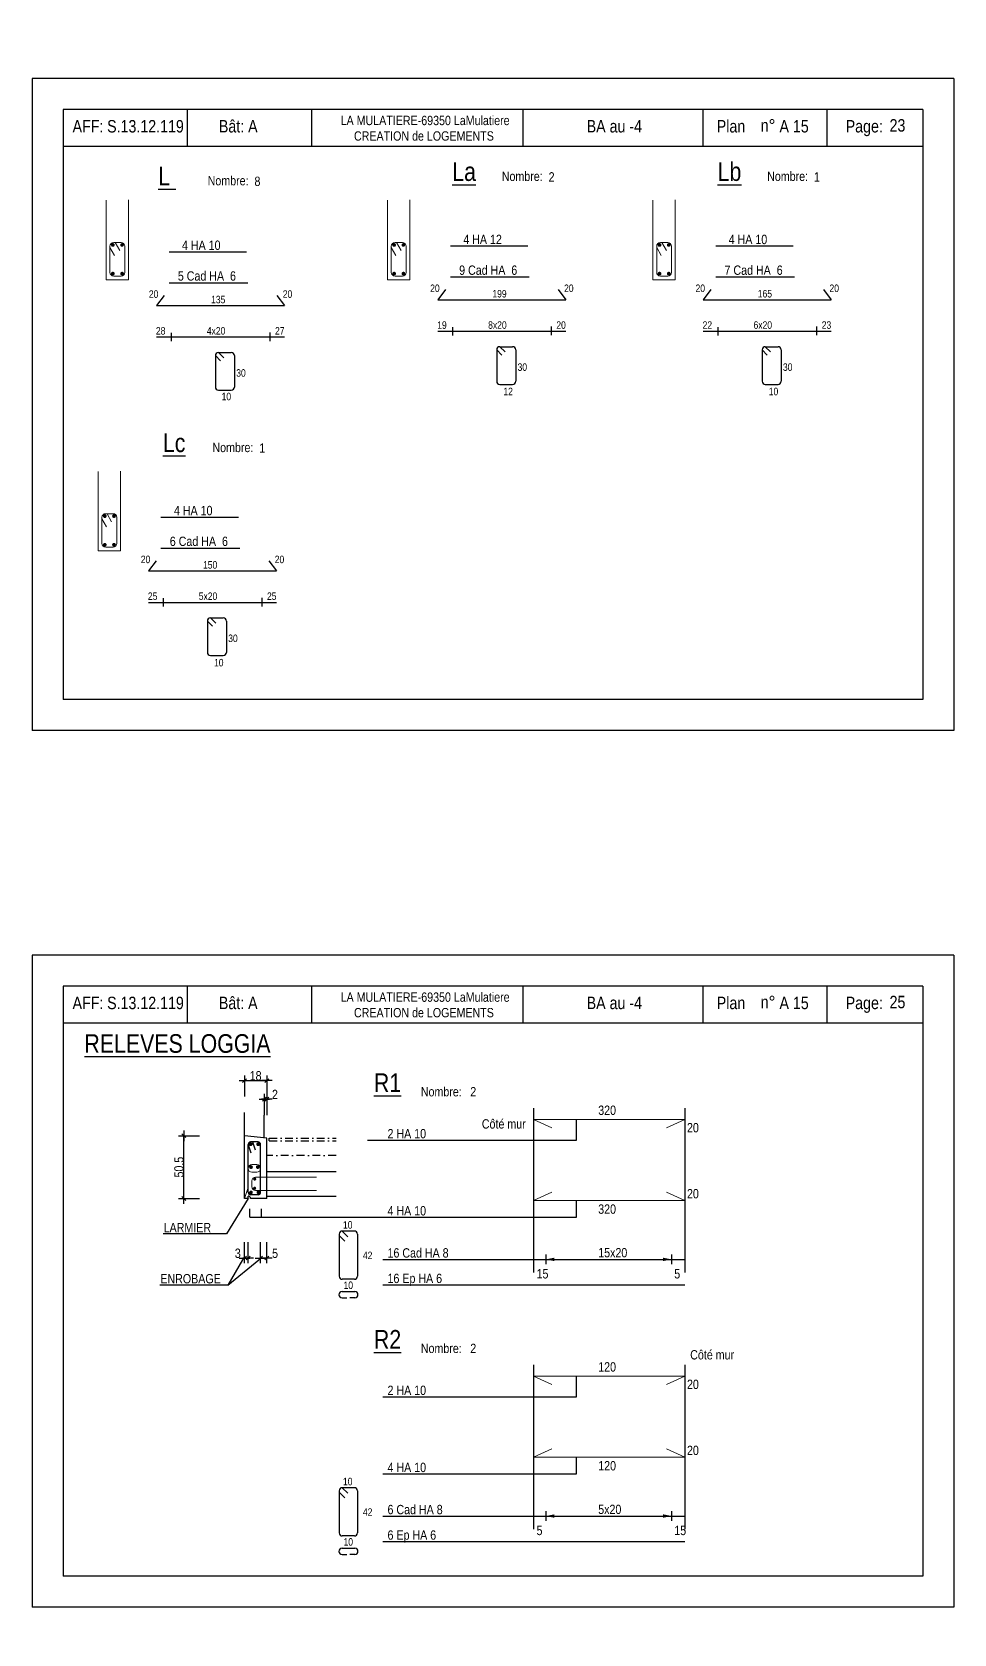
# Model space of a CAD drawing. Header units: metres. Extents: x -9927 to 45032, y -190416 to 12166.
# Drawn here: x -754 to 731, y -146503 to -143923 of the extents above; entities that cross this region are included whole.
import ezdxf

# ---------------------------------------------------------------- set-up
doc = ezdxf.new("R2010")
doc.units = ezdxf.units.M
doc.header["$PDMODE"] = 65
doc.linetypes.add('TIRETPTX2', pattern=[50.8, 25.4, -12.7, 0, -12.7])
for name, color, linetype in [('01_cote_gen', 4, 'Continuous'), ('01_fenetres', 171, 'Continuous'), ('01_linteaux', 3, 'Continuous'), ('01_murs_coup', 5, 'Continuous'), ('01_poch_murs', 251, 'Continuous'), ('01_sem', 42, 'Continuous'), ('01_texte', 230, 'Continuous'), ('AA_COTES', 2, 'Continuous')]:
    doc.layers.add(name, color=color, linetype=linetype)
doc.styles.add('ARIAL NA', font='ARIALN.TTF')
doc.styles.add('STYLE2', font='ARIALN.TTF')
doc.dimstyles.new('JB25', dxfattribs={"dimscale": 0.1, "dimtxt": 150, "dimasz": 17, "dimexe": 0.1, "dimexo": 0.1, "dimgap": 0.09, "dimtad": 1, "dimdec": 1, "dimlfac": 0.5, "dimdsep": 46, "dimtxsty": 'STYLE2', "dimblk1": 'BOND_G', "dimblk2": 'BOND_D', "dimsah": 1, "dimcen": 1.5, "dimdle": 0.01, "dimse1": 1, "dimse2": 1, "dimclrd": 4, "dimclre": 2, "dimclrt": 5, "dimadec": 0, "dimazin": 0, "dimtfac": 2.333333, "dimtdec": 1, "dimtix": 1, "dimtmove": 2, "dimatfit": 3, "dimldrblk": 'BOND_G', "dimfxl": 1, "dimtolj": 1, "dimtzin": 0, "dimarcsym": 0})

# ---------------------------------------------------------------- blocks, each defined once
blk = doc.blocks.new('BOND_G')
at = {"layer": 'AA_COTES', "color": 0}
for p, q in [((5, 0), (-5, 0)), ((1.8, 1.8), (-1.8, -1.8)), ((0, -5), (0, 15))]:
    blk.add_line(p, q, dxfattribs=at)
blk = doc.blocks.new('BOND_D')
at = {"layer": 'AA_COTES', "color": 0}
for p, q in [((5, 0), (-5, 0)), ((-1.8, -1.8), (1.8, 1.8)), ((0, 5), (0, -15))]:
    blk.add_line(p, q, dxfattribs=at)
blk = doc.blocks.new('*D1335')
at = {"layer": '01_cote_gen', "color": 4, "lineweight": -2, "transparency": 16777216}
blk.add_line((-410, -145611.7), (-377.4, -145611.7), dxfattribs=at)
at = {"layer": 'DEFPOINTS', "color": 0, "lineweight": 0, "transparency": 16777216}
for p in [(-375.7, -145611.7), (-411.7, -145650.6), (-375.7, -145673.4)]:
    blk.add_point(p, dxfattribs=at)
at = {"layer": '01_cote_gen', "color": 4, "lineweight": -2, "transparency": 16777216, "xscale": 1.7, "yscale": 1.7, "zscale": 1.7, "rotation": 180}
blk.add_blockref('BOND_G', (-411.7, -145611.7), dxfattribs=at)
at = {"layer": '01_cote_gen', "color": 4, "lineweight": -2, "transparency": 16777216, "xscale": 1.7, "yscale": 1.7, "zscale": 1.7}
blk.add_blockref('BOND_D', (-375.7, -145611.7), dxfattribs=at)
at = {"layer": '01_cote_gen', "color": 5, "transparency": 16777216, "insert": (-393.7, -145604), "char_height": 15, "attachment_point": 5, "style": 'STYLE2'}
blk.add_mtext('\\A1;18', dxfattribs=at)
blk = doc.blocks.new('*D1336')
at = {"layer": '01_cote_gen', "color": 4, "lineweight": -2, "transparency": 16777216}
blk.add_line((-509.4, -145799.8), (-509.4, -145702.2), dxfattribs=at)
at = {"layer": 'DEFPOINTS', "color": 0, "lineweight": 0, "transparency": 16777216}
for p in [(-509.4, -145700.5), (-411.7, -145700.5), (-375.7, -145801.5)]:
    blk.add_point(p, dxfattribs=at)
at = {"layer": '01_cote_gen', "color": 4, "lineweight": -2, "transparency": 16777216, "xscale": 1.7, "yscale": 1.7, "zscale": 1.7}
for name, p, rotation in [('BOND_D', (-509.4, -145700.5), 90), ('BOND_G', (-509.4, -145801.5), 270)]:
    blk.add_blockref(name, p, dxfattribs=dict(at, rotation=rotation))
at = {"layer": '01_cote_gen', "color": 5, "lineweight": 0, "transparency": 16777216, "insert": (-517.1, -145751), "char_height": 15, "attachment_point": 5, "rotation": 90, "style": 'STYLE2'}
blk.add_mtext('\\A1;50.5', dxfattribs=at)
blk = doc.blocks.new('*D1337')
at = {"layer": '01_cote_gen', "color": 4, "lineweight": -2, "transparency": 16777216}
blk.add_line((-378, -145641.6), (-377.4, -145641.6), dxfattribs=at)
at = {"layer": 'DEFPOINTS', "color": 0, "lineweight": 0, "transparency": 16777216}
for p in [(-375.7, -145637.2), (-379.7, -145640.4), (-375.7, -145641.6)]:
    blk.add_point(p, dxfattribs=at)
at = {"layer": '01_cote_gen', "color": 4, "lineweight": -2, "transparency": 16777216, "xscale": 1.7, "yscale": 1.7, "zscale": 1.7, "rotation": 180}
blk.add_blockref('BOND_G', (-379.7, -145641.6), dxfattribs=at)
at = {"layer": '01_cote_gen', "color": 4, "lineweight": -2, "transparency": 16777216, "xscale": 1.7, "yscale": 1.7, "zscale": 1.7}
blk.add_blockref('BOND_D', (-375.7, -145641.6), dxfattribs=at)
at = {"layer": '01_cote_gen', "color": 5, "lineweight": 0, "transparency": 16777216, "insert": (-362.6, -145634), "char_height": 15, "attachment_point": 5, "style": 'STYLE2'}
blk.add_mtext('\\A1;2', dxfattribs=at)
blk = doc.blocks.new('*D1338')
at = {"layer": '01_cote_gen', "color": 4, "lineweight": -2, "transparency": 16777216}
blk.add_line((-407.4, -145897.4), (-410, -145897.4), dxfattribs=at)
at = {"layer": 'DEFPOINTS', "color": 0, "lineweight": 0, "transparency": 16777216}
for p in [(-411.7, -145777.4), (-405.7, -145777.4), (-411.7, -145897.4)]:
    blk.add_point(p, dxfattribs=at)
at = {"layer": '01_cote_gen', "color": 4, "lineweight": -2, "transparency": 16777216, "xscale": 1.7, "yscale": 1.7, "zscale": 1.7, "rotation": 180}
blk.add_blockref('BOND_D', (-411.7, -145897.4), dxfattribs=at)
at = {"layer": '01_cote_gen', "color": 4, "lineweight": -2, "transparency": 16777216, "xscale": 1.7, "yscale": 1.7, "zscale": 1.7}
blk.add_blockref('BOND_G', (-405.7, -145897.4), dxfattribs=at)
at = {"layer": '01_cote_gen', "color": 5, "lineweight": 0, "transparency": 16777216, "insert": (-422.4, -145889.8), "char_height": 15, "attachment_point": 5, "style": 'STYLE2'}
blk.add_mtext('\\A1;3', dxfattribs=at)
blk = doc.blocks.new('*D1339')
at = {"layer": '01_cote_gen', "color": 4, "lineweight": -2, "transparency": 16777216}
blk.add_line((-377.4, -145897.4), (-384, -145897.4), dxfattribs=at)
at = {"layer": 'DEFPOINTS', "color": 0, "lineweight": 0, "transparency": 16777216}
for p in [(-385.7, -145778.8), (-375.7, -145778.8), (-385.7, -145897.4)]:
    blk.add_point(p, dxfattribs=at)
at = {"layer": '01_cote_gen', "color": 4, "lineweight": -2, "transparency": 16777216, "xscale": 1.7, "yscale": 1.7, "zscale": 1.7, "rotation": 180}
blk.add_blockref('BOND_D', (-385.7, -145897.4), dxfattribs=at)
at = {"layer": '01_cote_gen', "color": 4, "lineweight": -2, "transparency": 16777216, "xscale": 1.7, "yscale": 1.7, "zscale": 1.7}
blk.add_blockref('BOND_G', (-375.7, -145897.4), dxfattribs=at)
at = {"layer": '01_cote_gen', "color": 5, "lineweight": 0, "transparency": 16777216, "insert": (-362.4, -145889.8), "char_height": 15, "attachment_point": 5, "style": 'STYLE2'}
blk.add_mtext('\\A1;5', dxfattribs=at)
blk = doc.blocks.new('*D1681')
at = {"layer": '01_poch_murs', "color": 4, "lineweight": -2, "transparency": 16777216}
blk.add_line((-184.6, 82.3), (-158, 82.3), dxfattribs=at)
at = {"layer": 'DEFPOINTS', "color": 0, "lineweight": 0, "transparency": 16777216}
for p in [(-156.3, 82.3), (-186.3, 0), (-156.3, -170313.1)]:
    blk.add_point(p, dxfattribs=at)
at = {"layer": '01_poch_murs', "color": 4, "lineweight": -2, "transparency": 16777216, "xscale": 1.7, "yscale": 1.7, "zscale": 1.7, "rotation": 180}
blk.add_blockref('BOND_G', (-186.3, 82.3), dxfattribs=at)
at = {"layer": '01_poch_murs', "color": 4, "lineweight": -2, "transparency": 16777216, "xscale": 1.7, "yscale": 1.7, "zscale": 1.7}
blk.add_blockref('BOND_D', (-156.3, 82.3), dxfattribs=at)
at = {"layer": '01_poch_murs', "color": 5, "transparency": 16777216, "insert": (-171.3, 90), "char_height": 15, "attachment_point": 5, "style": 'STYLE2'}
blk.add_mtext('\\A1;15', dxfattribs=at)

msp = doc.modelspace()

# ---------------------------------------------------------------- linework, layer by layer
at = {"layer": '01_cote_gen', "lineweight": 0}
msp.add_line((-411.72, -145801.52), (-405.72, -145784.07), dxfattribs=at)
at = {"layer": '01_fenetres', "ltscale": 30}
for p, q in [((-703.86, -144047.8), (-703.86, -144997.8)), ((-703.86, -144047.8), (-703.86, -144997.8)), ((-703.86, -144047.8), (-703.86, -144997.8)), ((681.14, -144047.8), (-703.86, -144047.8)), ((-503.86, -144047.8), (-503.86, -144107.8)), ((-303.46, -144047.8), (-303.46, -144107.8)), ((36.71, -144047.8), (36.71, -144107.8)), ((327.01, -144107.8), (327.01, -144047.8)), ((527.01, -144107.8), (527.01, -144047.8)), ((681.14, -144047.8), (681.14, -144997.8)), ((681.14, -144107.8), (-703.86, -144107.8)), ((681.14, -144997.8), (-703.86, -144997.8)), ((-703.86, -145459.45), (-703.86, -146409.45)), ((-703.86, -145459.45), (-703.86, -146409.45)), ((-703.86, -145459.45), (-703.86, -146409.45)), ((681.14, -145459.45), (-703.86, -145459.45)), ((-503.86, -145459.45), (-503.86, -145519.45)), ((-303.46, -145459.45), (-303.46, -145519.45)), ((36.71, -145459.45), (36.71, -145519.45)), ((327.01, -145519.45), (327.01, -145459.45)), ((527.01, -145519.45), (527.01, -145459.45)), ((681.14, -145459.45), (681.14, -146409.45)), ((681.14, -145519.45), (-703.86, -145519.45)), ((681.14, -146409.45), (-703.86, -146409.45))]:
    msp.add_line(p, q, dxfattribs=at)
at = {"layer": '01_linteaux', "linetype": 'ByBlock', "lineweight": 18}
for p, q in [((-634.28, -144194.11), (-634.28, -144322.17)), ((-598.28, -144193.59), (-598.28, -144322.17)), ((-181.16, -144194.11), (-181.16, -144322.17)), ((-145.16, -144193.59), (-145.16, -144322.17)), ((246.3, -144194.11), (246.3, -144322.17)), ((282.3, -144193.59), (282.3, -144322.17)), ((-628.28, -144268.17), (-628.28, -144310.17)), ((-628.28, -144270.34), (-621.05, -144283.32)), ((-622.28, -144262.17), (-610.28, -144262.17)), ((-619.89, -144262.17), (-612.66, -144275.16)), ((-604.28, -144268.17), (-604.28, -144310.17)), ((-175.16, -144268.17), (-175.16, -144310.17)), ((-175.16, -144270.34), (-167.93, -144283.32)), ((-169.16, -144262.17), (-157.16, -144262.17)), ((-166.77, -144262.17), (-159.54, -144275.16)), ((-151.16, -144268.17), (-151.16, -144310.17)), ((252.3, -144268.17), (252.3, -144310.17)), ((252.3, -144270.34), (259.53, -144283.32)), ((258.3, -144262.17), (270.3, -144262.17)), ((260.7, -144262.17), (267.93, -144275.16)), ((276.3, -144268.17), (276.3, -144310.17)), ((-634.28, -144322.17), (-612.28, -144322.17)), ((-622.28, -144316.17), (-610.28, -144316.17)), ((-612.28, -144322.17), (-598.28, -144322.17)), ((-612.28, -144322.17), (-612.28, -144322.17)), ((-181.16, -144322.17), (-159.16, -144322.17)), ((-169.16, -144316.17), (-157.16, -144316.17)), ((-159.16, -144322.17), (-145.16, -144322.17)), ((-159.16, -144322.17), (-159.16, -144322.17)), ((246.3, -144322.17), (268.3, -144322.17)), ((258.3, -144316.17), (270.3, -144316.17)), ((268.3, -144322.17), (282.3, -144322.17)), ((268.3, -144322.17), (268.3, -144322.17)), ((-647.24, -144630.72), (-647.24, -144758.79)), ((-611.24, -144630.21), (-611.24, -144758.79)), ((-641.24, -144704.79), (-641.24, -144746.79)), ((-641.24, -144706.95), (-634.01, -144719.94)), ((-635.24, -144698.79), (-623.24, -144698.79)), ((-632.85, -144698.79), (-625.62, -144711.77)), ((-617.24, -144704.79), (-617.24, -144746.79)), ((-647.24, -144758.79), (-625.24, -144758.79)), ((-635.24, -144752.79), (-623.24, -144752.79)), ((-625.24, -144758.79), (-611.24, -144758.79)), ((-625.24, -144758.79), (-625.24, -144758.79)), ((-399.72, -145747.02), (-391.72, -145747.02)), ((-399.72, -145759.02), (-396.03, -145759.02)), ((-391.72, -145759.02), (-395.42, -145759.02))]:
    msp.add_line(p, q, dxfattribs=at)
at = {"layer": '01_linteaux', "linetype": 'Continuous'}
for p, q in [((-76.42, -144398.24), (-76.42, -144411.65)), ((82.32, -144397.58), (82.32, -144411.53)), ((351.05, -144398.24), (351.05, -144411.65)), ((509.79, -144397.58), (509.79, -144411.53)), ((-553.55, -144414.29), (-347.09, -144414.29)), ((-529.54, -144407.58), (-529.54, -144421)), ((-370.8, -144406.93), (-370.8, -144420.88)), ((-100.43, -144404.94), (106.03, -144404.94)), ((327.04, -144404.94), (533.5, -144404.94)), ((-458.48, -144444.34), (-458.48, -144494.87)), ((-458.48, -144444.34), (-450.07, -144452.66)), ((-453.48, -144439.34), (-432.86, -144439.34)), ((-453.48, -144439.34), (-445.07, -144447.66)), ((-427.86, -144444.34), (-427.86, -144494.87)), ((-5.36, -144434.99), (-5.36, -144485.52)), ((-5.36, -144434.99), (3.05, -144443.32)), ((-0.36, -144429.99), (20.27, -144429.99)), ((-0.36, -144429.99), (8.05, -144438.32)), ((25.27, -144434.99), (25.27, -144485.52)), ((422.11, -144434.99), (422.11, -144485.52)), ((422.11, -144434.99), (430.51, -144443.32)), ((427.11, -144429.99), (447.73, -144429.99)), ((427.11, -144429.99), (435.51, -144438.32)), ((452.73, -144434.99), (452.73, -144485.52)), ((-453.48, -144499.87), (-432.86, -144499.87)), ((-427.86, -144492.84), (-427.86, -144494.87)), ((-0.36, -144490.52), (20.27, -144490.52)), ((25.27, -144483.49), (25.27, -144485.52)), ((427.11, -144490.52), (447.73, -144490.52)), ((452.73, -144483.49), (452.73, -144485.52)), ((-542.5, -144834.85), (-542.5, -144848.27)), ((-383.76, -144834.2), (-383.76, -144848.15)), ((-566.51, -144841.56), (-360.05, -144841.56)), ((-471.44, -144871.61), (-471.44, -144922.14)), ((-471.44, -144871.61), (-463.03, -144879.93)), ((-466.44, -144866.61), (-445.82, -144866.61)), ((-466.44, -144866.61), (-458.03, -144874.93)), ((-440.82, -144871.61), (-440.82, -144922.14)), ((-466.44, -144927.14), (-445.82, -144927.14)), ((-440.82, -144920.1), (-440.82, -144922.14)), ((-259.26, -145858.99), (-259.26, -145926.57)), ((-259.26, -145861.18), (-250.27, -145870.18)), ((-234.65, -145853.99), (-254.26, -145853.99)), ((-254.26, -145853.99), (-245.27, -145862.99)), ((-229.65, -145858.99), (-229.65, -145926.57)), ((-234.65, -145931.57), (-254.26, -145931.57)), ((-254.53, -145951.44), (-233.91, -145951.44)), ((-254.53, -145961.44), (-246.65, -145961.44)), ((-233.91, -145961.44), (-241.79, -145961.44)), ((-259.26, -146272.26), (-259.26, -146339.84)), ((-259.26, -146274.45), (-250.27, -146283.46)), ((-234.65, -146267.26), (-254.26, -146267.26)), ((-254.26, -146267.26), (-245.27, -146276.27)), ((-229.65, -146272.26), (-229.65, -146339.84)), ((-234.65, -146344.84), (-254.26, -146344.84)), ((-254.53, -146364.71), (-233.91, -146364.71)), ((-254.53, -146374.71), (-246.65, -146374.71)), ((-233.91, -146374.71), (-241.79, -146374.71))]:
    msp.add_line(p, q, dxfattribs=at)
at = {"layer": '01_linteaux'}
for p, q in [((-411.72, -145700.52), (-411.72, -145663.04)), ((-379.72, -145700.52), (-379.72, -145667.57)), ((-405.72, -145791.52), (-405.72, -145714.52)), ((-405.72, -145715.01), (-401.21, -145727.74)), ((-389.72, -145710.52), (-401.72, -145710.52)), ((-398.8, -145710.52), (-394.29, -145723.24)), ((-385.72, -145791.52), (-385.72, -145714.52)), ((-379.72, -145704.07), (-379.72, -145700.52)), ((-389.72, -145795.52), (-401.72, -145795.52))]:
    msp.add_line(p, q, dxfattribs=at)
at = {"layer": '01_linteaux', "linetype": 'TIRETPTX2', "ltscale": 0.5}
for p, q in [((-371.72, -145708.52), (-371.72, -145704.52)), ((-371.72, -145704.52), (-264.07, -145704.52)), ((-371.72, -145708.52), (-264.07, -145708.52)), ((-264.07, -145732.52), (-375.72, -145732.52))]:
    msp.add_line(p, q, dxfattribs=at)
at = {"layer": '01_linteaux', "const_width": 3, "flags": 128}
for points in [[(-403.08, -145714.24, 1), (-400.08, -145714.24, 1)], [(-391.09, -145714.24, 1), (-388.09, -145714.24, 1)], [(-399.65, -145750.94, 1), (-402.65, -145750.94, 1)], [(-391.8, -145750.94, -1), (-388.8, -145750.94, -1)], [(-402.71, -145791.76, 1), (-399.71, -145791.76, 1)], [(-390.71, -145791.57, 1), (-387.71, -145791.57, 1)]]:
    msp.add_lwpolyline(points, format="xyb", close=True, dxfattribs=at)
at = {"layer": '01_linteaux', "linetype": 'ByBlock', "lineweight": 18}
for centre, start, end in [((-622.28, -144268.17), 90, 180), ((-610.28, -144268.17), 0, 90), ((-169.16, -144268.17), 90, 180), ((-157.16, -144268.17), 0, 90), ((258.3, -144268.17), 90, 180), ((270.3, -144268.17), 0, 90), ((-622.28, -144310.17), 180, 270), ((-610.28, -144310.17), 270, 0), ((-169.16, -144310.17), 180, 270), ((-157.16, -144310.17), 270, 0), ((258.3, -144310.17), 180, 270), ((270.3, -144310.17), 270, 0), ((-635.24, -144704.79), 90, 180), ((-623.24, -144704.79), 0, 90), ((-635.24, -144746.79), 180, 270), ((-623.24, -144746.79), 270, 0), ((-399.72, -145753.02), 90, 180), ((-399.72, -145753.02), 180, 270), ((-391.72, -145753.02), 0, 90), ((-391.72, -145753.02), 270, 0)]:
    msp.add_arc(centre, 6, start, end, dxfattribs=at)
at = {"layer": '01_linteaux', "linetype": 'Continuous'}
for centre, start, end in [((-453.48, -144444.34), 90, 180), ((-432.86, -144444.34), 0, 90), ((-0.36, -144434.99), 90, 180), ((20.27, -144434.99), 0, 90), ((427.11, -144434.99), 90, 180), ((447.73, -144434.99), 0, 90), ((-453.48, -144494.87), 180, 270), ((-432.86, -144494.87), 270, 0), ((-0.36, -144485.52), 180, 270), ((20.27, -144485.52), 270, 0), ((427.11, -144485.52), 180, 270), ((447.73, -144485.52), 270, 0), ((-466.44, -144871.61), 90, 180), ((-445.82, -144871.61), 0, 90), ((-466.44, -144922.14), 180, 270), ((-445.82, -144922.14), 270, 0), ((-254.26, -145858.99), 90, 180), ((-234.65, -145858.99), 0, 90), ((-254.26, -145926.57), 180, 270), ((-234.65, -145926.57), 270, 0), ((-254.53, -145956.44), 90, 180), ((-254.53, -145956.44), 180, 270), ((-233.91, -145956.44), 0, 90), ((-233.91, -145956.44), 270, 0), ((-254.26, -146272.26), 90, 180), ((-234.65, -146272.26), 0, 90), ((-254.26, -146339.84), 180, 270), ((-234.65, -146339.84), 270, 0), ((-254.53, -146369.71), 90, 180), ((-254.53, -146369.71), 180, 270), ((-233.91, -146369.71), 0, 90), ((-233.91, -146369.71), 270, 0)]:
    msp.add_arc(centre, 5, start, end, dxfattribs=at)
at = {"layer": '01_linteaux'}
for centre, start, end in [((-401.72, -145714.52), 90, 180), ((-389.72, -145714.52), 0, 90), ((-401.72, -145791.52), 180, 270), ((-389.72, -145791.52), 270, 0)]:
    msp.add_arc(centre, 4, start, end, dxfattribs=at)
at = {"layer": '01_murs_coup'}
for p, q in [((-411.72, -145801.52), (-411.72, -145700.52)), ((-375.72, -145704.52), (-411.72, -145700.52)), ((-375.72, -145801.52), (-375.72, -145704.52)), ((-264.07, -145758.52), (-375.72, -145758.52)), ((-405.72, -145801.52), (-411.72, -145801.52)), ((-405.72, -145801.52), (-405.72, -145797.52)), ((-375.72, -145801.52), (-401.72, -145801.52)), ((-264.07, -145798.52), (-375.72, -145798.52))]:
    msp.add_line(p, q, dxfattribs=at)
msp.add_arc((-405.72, -145801.52), 4, 0, 90, dxfattribs=at)
at = {"layer": '01_sem', "color": 2, "lineweight": 0, "ltscale": 7}
for p, q in [((54.03, -145674.17), (297.51, -145674.17)), ((54.03, -145674.17), (83.35, -145687.51)), ((297.51, -145674.17), (268.19, -145687.51)), ((-399.72, -145773.21), (-399.72, -145782.4)), ((-393.72, -145767.21), (-295.72, -145767.21)), ((-393.72, -145788.4), (-295.72, -145788.4)), ((54.03, -145804.62), (83.35, -145791.28)), ((297.51, -145804.62), (268.19, -145791.28)), ((54.03, -145804.62), (297.51, -145804.62)), ((54.03, -146087.44), (297.51, -146087.44)), ((54.03, -146087.44), (83.35, -146100.78)), ((297.51, -146087.44), (268.19, -146100.78)), ((54.03, -146217.89), (83.35, -146204.55)), ((297.51, -146217.89), (268.19, -146204.55)), ((54.03, -146217.89), (297.51, -146217.89))]:
    msp.add_line(p, q, dxfattribs=at)
at = {"layer": '01_sem', "color": 2, "lineweight": 0, "ltscale": 7, "const_width": 2.5, "flags": 128}
for points in [[(-396.55, -145785.05, 1), (-394.05, -145785.05, 1)], [(-396.48, -145770.26, 1), (-393.98, -145770.26, 1)]]:
    msp.add_lwpolyline(points, format="xyb", close=True, dxfattribs=at)
at = {"layer": '01_sem', "color": 2, "lineweight": 0, "ltscale": 7}
for centre, start, end in [((-393.72, -145773.21), 90, 180), ((-393.72, -145782.4), 180, 270)]:
    msp.add_arc(centre, 6, start, end, dxfattribs=at)
at = {"layer": '01_texte', "ltscale": 30}
for p, q in [((-753.86, -143997.8), (-753.86, -145047.8)), ((731.14, -143997.8), (-753.86, -143997.8)), ((731.14, -143997.8), (731.14, -145047.8)), ((-80.06, -144267.64), (44.57, -144267.64)), ((347.41, -144267.64), (472.03, -144267.64)), ((-533.18, -144276.98), (-408.56, -144276.98)), ((-80.06, -144317.62), (46.79, -144317.62)), ((347.41, -144317.62), (474.25, -144317.62)), ((-541.13, -144347.21), (-553.55, -144363.76)), ((-533.18, -144326.96), (-406.34, -144326.96)), ((-359.5, -144347.21), (-347.09, -144363.76)), ((-88.01, -144337.86), (-100.43, -144354.41)), ((93.62, -144337.86), (106.03, -144354.41)), ((339.46, -144337.86), (327.04, -144354.41)), ((521.08, -144337.86), (533.5, -144354.41)), ((-553.55, -144363.76), (-347.09, -144363.76)), ((-100.43, -144354.41), (106.03, -144354.41)), ((327.04, -144354.41), (533.5, -144354.41)), ((-546.14, -144704.25), (-421.52, -144704.25)), ((-546.14, -144754.23), (-419.3, -144754.23)), ((-554.09, -144774.48), (-566.51, -144791.03)), ((-372.46, -144774.48), (-360.05, -144791.03)), ((-566.51, -144791.03), (-360.05, -144791.03)), ((731.14, -145047.8), (-753.86, -145047.8)), ((-753.86, -145409.45), (-753.86, -146459.45)), ((731.14, -145409.45), (-753.86, -145409.45)), ((731.14, -145409.45), (731.14, -146459.45)), ((54.03, -145656.22), (54.03, -145920.73)), ((297.51, -145656.22), (297.51, -145920.73)), ((123.04, -145707.57), (123.04, -145674.17)), ((-213.37, -145707.57), (123.04, -145707.57)), ((-403.01, -145831.72), (-403.01, -145818.08)), ((-384.1, -145831.72), (-384.1, -145818.08)), ((123.04, -145831.72), (123.04, -145804.62)), ((-403.01, -145831.72), (123.04, -145831.72)), ((73.74, -145891.52), (73.74, -145907.16)), ((276.42, -145891.52), (276.42, -145907.16)), ((-189.02, -145899.58), (297.51, -145899.58)), ((-189.02, -145940.6), (297.51, -145940.6)), ((54.03, -146069.5), (54.03, -146334)), ((297.51, -146069.5), (297.51, -146334)), ((123.04, -146120.85), (123.04, -146087.44)), ((-189.02, -146120.85), (123.04, -146120.85)), ((123.04, -146245), (123.04, -146217.89)), ((-189.02, -146245), (123.04, -146245)), ((73.74, -146304.8), (73.74, -146320.44)), ((276.42, -146304.8), (276.42, -146320.44)), ((-189.02, -146312.86), (297.51, -146312.86)), ((-189.02, -146353.88), (297.51, -146353.88)), ((731.14, -146459.45), (-753.86, -146459.45))]:
    msp.add_line(p, q, dxfattribs=at)
at = {"layer": '01_texte'}
for p, q in [((-405.72, -145801.52), (-440.78, -145858.52)), ((-440.78, -145858.52), (-542.75, -145858.52)), ((-414.73, -145900.44), (-438.46, -145940.82)), ((-438.46, -145940.82), (-388.73, -145900.44)), ((-438.46, -145940.82), (-548.11, -145940.82))]:
    msp.add_line(p, q, dxfattribs=at)
at = {"layer": '01_texte', "ltscale": 30, "const_width": 3, "flags": 128}
for points in [[(-622.21, -144266.1, 1), (-625.21, -144266.1, 1)], [(-610.36, -144266.1, -1), (-607.36, -144266.1, -1)], [(-169.09, -144266.1, 1), (-172.09, -144266.1, 1)], [(-157.24, -144266.1, -1), (-154.24, -144266.1, -1)], [(258.38, -144266.1, 1), (255.38, -144266.1, 1)], [(270.23, -144266.1, -1), (273.23, -144266.1, -1)], [(-622.21, -144312.25, -1), (-625.21, -144312.25, -1)], [(-610.36, -144312.25, 1), (-607.36, -144312.25, 1)], [(-169.09, -144312.25, -1), (-172.09, -144312.25, -1)], [(-157.24, -144312.25, 1), (-154.24, -144312.25, 1)], [(258.38, -144312.25, -1), (255.38, -144312.25, -1)], [(270.23, -144312.25, 1), (273.23, -144312.25, 1)], [(-635.17, -144702.71, 1), (-638.17, -144702.71, 1)], [(-623.32, -144702.71, -1), (-620.32, -144702.71, -1)], [(-635.17, -144748.86, -1), (-638.17, -144748.86, -1)], [(-623.32, -144748.86, 1), (-620.32, -144748.86, 1)]]:
    msp.add_lwpolyline(points, format="xyb", close=True, dxfattribs=at)
at = {"layer": '01_texte', "ltscale": 30}
for points in [[(73.74, -145899.58), (87.57, -145896.83), (87.57, -145899.58)], [(73.74, -145899.58), (87.57, -145902.34), (87.57, -145899.58)], [(276.42, -145899.58), (262.6, -145896.83), (262.6, -145899.58)], [(276.42, -145899.58), (262.6, -145902.34), (262.6, -145899.58)], [(73.74, -146312.86), (87.57, -146310.1), (87.57, -146312.86)], [(73.74, -146312.86), (87.57, -146315.61), (87.57, -146312.86)], [(276.42, -146312.86), (262.6, -146310.1), (262.6, -146312.86)], [(276.42, -146312.86), (262.6, -146315.61), (262.6, -146312.86)]]:
    msp.add_solid(points, dxfattribs=at)

# ---------------------------------------------------------------- texts
at = {"layer": '01_texte'}
for s, height, style, p in [('Bât: A', 20, 'STYLE2', (-452.92, -144084.95)), ('LA MULATIERE-69350 LaMulatiere', 15, 'STYLE2', (-256.76, -144073.08)), ('Plan', 20, 'STYLE2', (349.06, -144084.95)), ('n%%D', 20, 'STYLE2', (419.74, -144083.51)), ('23', 20, 'STYLE2', (627.41, -144083.51)), ('AFF:', 20, 'STYLE2', (-688.56, -144084.95)), ('S.13.12.119', 20, 'STYLE2', (-632.9, -144084.95)), ('CREATION de LOGEMENTS', 15, 'STYLE2', (-235.28, -144098.08)), ('BA au -4', 20, 'STYLE2', (139.54, -144084.95)), ('A 15', 20, 'STYLE2', (450.09, -144084.95)), ('Page:', 20, 'STYLE2', (556.73, -144084.95)), ('%%UL ', 30, 'STYLE2', (-550.76, -144170.07)), ('%%ULa', 30, 'STYLE2', (-77, -144163.01)), ('%%ULb', 30, 'STYLE2', (350.47, -144163.01)), ('Nombre:', 15, 'STYLE2', (-470.95, -144170.07)), ('8', 15, 'STYLE2', (-395.53, -144171.07)), ('Nombre:', 15, 'STYLE2', (2.81, -144163.01)), ('2', 15, 'STYLE2', (78.23, -144164.02)), ('Nombre:', 15, 'STYLE2', (430.28, -144163.01)), ('1', 15, 'STYLE2', (505.7, -144164.02)), ('4 HA 10', 15, 'STYLE2', (-512.31, -144274.03)), ('4 HA 12', 15, 'STYLE2', (-59.19, -144264.68)), ('4 HA 10', 15, 'STYLE2', (368.28, -144264.68)), ('5 Cad HA  6', 15, 'STYLE2', (-518.99, -144323.52)), ('9 Cad HA  6', 15, 'STYLE2', (-65.86, -144314.17)), ('7 Cad HA  6', 15, 'STYLE2', (361.6, -144314.17)), ('20', 12, 'STYLE2', (-565.69, -144351.16)), ('135', 12, 'STYLE2', (-465.43, -144359.97)), ('20', 12, 'STYLE2', (-349.95, -144351.16)), ('20', 12, 'STYLE2', (-112.56, -144341.81)), ('199', 12, 'STYLE2', (-12.31, -144350.62)), ('20', 12, 'STYLE2', (103.17, -144341.81)), ('20', 12, 'STYLE2', (314.9, -144341.81)), ('165', 12, 'STYLE2', (415.16, -144350.62)), ('20', 12, 'STYLE2', (530.64, -144341.81)), ('28', 12, 'STYLE2', (-554.32, -144410.39)), ('4x20', 12, 'STYLE2', (-472.28, -144410.39)), ('27', 12, 'STYLE2', (-362.43, -144410.39)), ('19', 12, 'STYLE2', (-101.2, -144401.04)), ('8x20', 12, 'STYLE2', (-19.16, -144401.04)), ('20', 12, 'STYLE2', (90.69, -144401.04)), ('22', 12, 'STYLE2', (326.27, -144401.04)), ('6x20', 12, 'STYLE2', (408.31, -144401.04)), ('23', 12, 'STYLE2', (518.16, -144401.04)), ('30', 12, 'STYLE2', (-424.91, -144478.16)), ('30', 12, 'STYLE2', (28.21, -144468.81)), ('30', 12, 'STYLE2', (455.68, -144468.81)), ('12', 12, 'STYLE2', (5.37, -144508.06)), ('10', 12, 'STYLE2', (432.83, -144508.06)), ('10', 12, 'STYLE2', (-448.49, -144516.12)), ('%%ULc', 30, 'STYLE2', (-543.08, -144599.63)), ('Nombre:', 15, 'STYLE2', (-463.27, -144599.63)), ('1', 15, 'STYLE2', (-387.85, -144600.63)), ('4 HA 10', 15, 'STYLE2', (-525.27, -144701.3)), ('6 Cad HA  6', 15, 'STYLE2', (-531.95, -144750.79)), ('20', 12, 'STYLE2', (-578.65, -144778.43)), ('150', 12, 'STYLE2', (-478.39, -144787.24)), ('20', 12, 'STYLE2', (-362.91, -144778.43)), ('25', 12, 'STYLE2', (-567.28, -144837.66)), ('5x20', 12, 'STYLE2', (-485.24, -144837.66)), ('25', 12, 'STYLE2', (-375.39, -144837.66)), ('30', 12, 'STYLE2', (-437.87, -144905.43)), ('10', 12, 'STYLE2', (-460.71, -144944.68)), ('AFF:', 20, 'STYLE2', (-688.56, -145496.6)), ('S.13.12.119', 20, 'STYLE2', (-632.9, -145496.6)), ('Bât: A', 20, 'STYLE2', (-452.92, -145496.6)), ('LA MULATIERE-69350 LaMulatiere', 15, 'STYLE2', (-256.76, -145484.73)), ('BA au -4', 20, 'STYLE2', (139.54, -145496.6)), ('Plan', 20, 'STYLE2', (349.06, -145496.6)), ('n%%D', 20, 'STYLE2', (419.74, -145495.16)), ('A 15', 20, 'STYLE2', (450.09, -145496.6)), ('Page:', 20, 'STYLE2', (556.73, -145496.6)), ('25', 20, 'STYLE2', (627.41, -145495.16)), ('CREATION de LOGEMENTS', 15, 'STYLE2', (-235.28, -145509.73)), ('%%URELEVES LOGGIA', 30, 'STYLE2', (-669.5, -145566.92)), ('%%UR1', 30, 'STYLE2', (-203.16, -145629.99)), ('Nombre:', 15, 'STYLE2', (-127.59, -145637.08)), ('2', 15, 'STYLE2', (-47.96, -145637.08)), ('320', 15, 'STYLE2', (158.12, -145666.94)), ('2 HA 10', 15, 'STYLE2', (-181.25, -145704.62)), ('Côté mur', 15, 'STYLE2', (-29.34, -145688.91)), ('20', 15, 'STYLE2', (301.11, -145694.98)), ('20', 15, 'STYLE2', (301.11, -145801.29)), ('4 HA 10', 15, 'STYLE2', (-181.25, -145828.77)), ('320', 15, 'STYLE2', (158.12, -145826.07)), ('LARMIER', 15, 'ARIAL NA', (-541.86, -145855.9)), ('10', 12, 'STYLE2', (-253, -145850.02)), ('42', 12, 'STYLE2', (-220.86, -145899.12)), ('16 Cad HA 8', 15, 'STYLE2', (-181.25, -145896.63)), ('15x20', 15, 'STYLE2', (158.12, -145896.28)), ('15', 15, 'STYLE2', (58.8, -145930.23)), ('5', 15, 'STYLE2', (280.66, -145930.23)), ('ENROBAGE', 15, 'ARIAL NA', (-547.22, -145938.2)), ('10', 12, 'STYLE2', (-252.09, -145947.19)), ('16 Ep HA 6', 15, 'STYLE2', (-181.25, -145937.65)), ('%%UR2', 30, 'STYLE2', (-203.16, -146043.26)), ('Nombre:', 15, 'STYLE2', (-127.59, -146050.36)), ('2', 15, 'STYLE2', (-47.96, -146050.36)), ('Côté mur', 15, 'STYLE2', (306.29, -146060.65)), ('120', 15, 'STYLE2', (158.12, -146080.22)), ('20', 15, 'STYLE2', (301.11, -146108.26)), ('2 HA 10', 15, 'STYLE2', (-181.25, -146117.89)), ('20', 15, 'STYLE2', (301.11, -146214.57)), ('4 HA 10', 15, 'STYLE2', (-181.25, -146242.04)), ('120', 15, 'STYLE2', (158.12, -146239.34)), ('10', 12, 'STYLE2', (-253, -146263.3)), ('42', 12, 'STYLE2', (-220.86, -146312.39)), ('6 Cad HA 8', 15, 'STYLE2', (-181.25, -146309.9)), ('5x20', 15, 'STYLE2', (158.12, -146309.56)), ('5', 15, 'STYLE2', (58.8, -146343.51)), ('15', 15, 'STYLE2', (280.66, -146343.51)), ('10', 12, 'STYLE2', (-252.09, -146360.46)), ('6 Ep HA 6', 15, 'STYLE2', (-181.25, -146350.92))]:
    msp.add_text(s, height=height, dxfattribs=dict(at, style=style)).set_placement(p)

# ---------------------------------------------------------------- dimensions: what is measured, and where the dimension line sits
at = {"layer": '01_cote_gen'}
dim = msp.add_linear_dim(base=(-375.72, -145611.72), p1=(-411.72, -145650.64), p2=(-375.72, -145673.38), dimstyle='JB25', dxfattribs=at)
dim.commit()
dim.dimension.update_dxf_attribs({"geometry": '*D1335', "text_midpoint": (-393.72, -145604.05)})
at = {"layer": '01_cote_gen', "lineweight": 0}
for base, p1, p2, picture, middle in [((-375.72, -145641.56), (-379.72, -145640.4), (-375.72, -145637.22), '*D1337', (-362.57, -145634.03)), ((-411.72, -145897.43), (-405.72, -145777.4), (-411.72, -145777.4), '*D1338', (-422.43, -145889.76)), ((-385.72, -145897.43), (-375.72, -145778.79), (-385.72, -145778.79), '*D1339', (-362.39, -145889.79))]:
    dim = msp.add_linear_dim(base=base, p1=p1, p2=p2, dimstyle='JB25', dxfattribs=at)
    dim.commit()
    dim.dimension.update_dxf_attribs({"geometry": picture, "text_midpoint": middle, "dimtype": 160})
dim = msp.add_linear_dim(base=(-509.42, -145700.52), p1=(-375.72, -145801.52), p2=(-411.72, -145700.52), angle=90, dimstyle='JB25', dxfattribs=at)
dim.commit()
dim.dimension.update_dxf_attribs({"geometry": '*D1336', "text_midpoint": (-517.09, -145751.02)})
at = {"layer": '01_poch_murs'}
dim = msp.add_linear_dim(base=(-156.3, 82.34), p1=(-186.26, 0), p2=(-156.3, -170313.05), dimstyle='JB25', dxfattribs=at)
dim.commit()
dim.dimension.update_dxf_attribs({"geometry": '*D1681', "text_midpoint": (-171.28, 90)})

doc.saveas('drawing.dxf')
